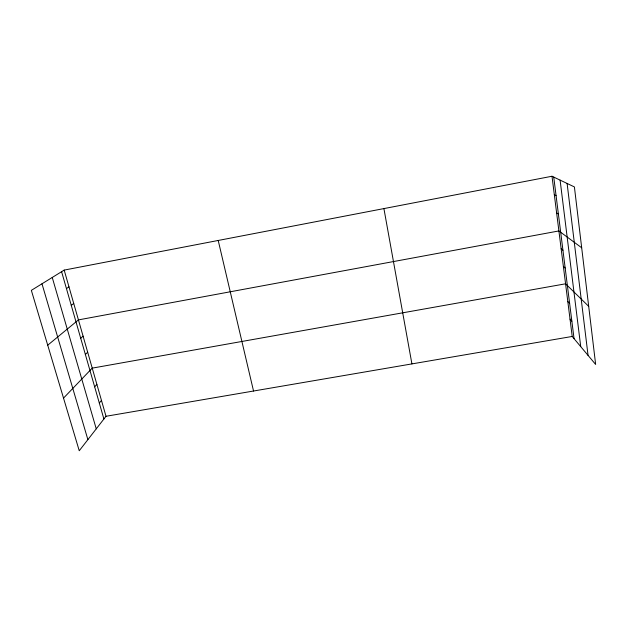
<?xml version="1.0" encoding="UTF-8"?>
<svg xmlns="http://www.w3.org/2000/svg" width="627" height="627" viewBox="0 0 627 627"><rect width="100%" height="100%" fill="white"/><g stroke="black" fill="none" stroke-linecap="round" stroke-linejoin="round"><path stroke-width="0.94" d="M572.216 336.456L106.01 416.281L79.245 450.75L31.35 290.356L64.181 270.096L551.995 176.25L574.403 186.932L595.65 364.459L572.216 336.456L551.995 176.25M99.309 403.012L101.472 400.41M94.661 386.843L96.879 384.359M63.523 398.114L92.232 368.135L565.57 283.804L588.698 306.344M85.366 354.467L87.678 352.225M80.718 338.267L83.078 336.15M47.723 345.187L78.43 319.895L558.9 230.94L581.684 247.775M71.259 305.333L73.727 303.476M66.454 288.6L68.978 286.876M554.323 194.691L556.078 195.687M556.619 212.921L558.391 214.073M561.149 248.762L562.936 250.228M563.375 266.381L565.17 268.003M567.811 301.556L569.637 303.468M570.029 319.104L571.855 321.165M41.985 283.796L87.882 439.629M52.245 277.455L96.252 428.852M64.181 270.096L106.01 416.281M61.595 271.687L103.902 419.008M218.212 240.462L253.535 391.021M383.912 208.587L411.915 363.903M553.743 177.08L574.058 338.658M560.099 180.114L580.727 346.629M567.106 183.452L588.055 355.384"/></g></svg>
